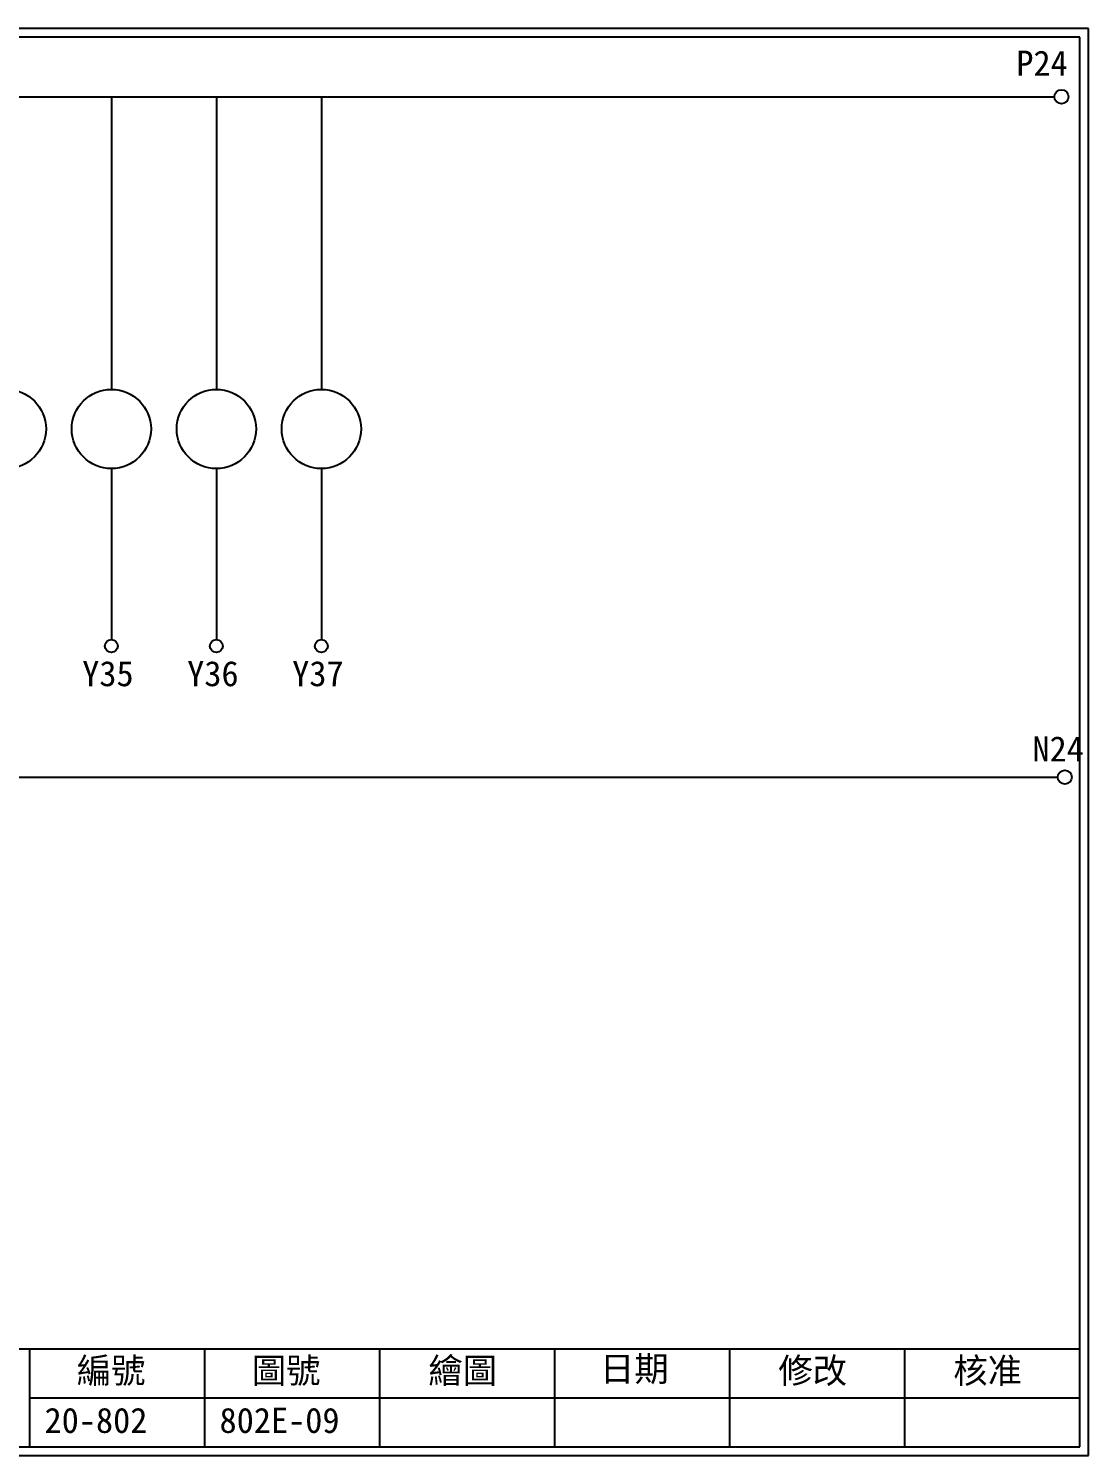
# Model space of a CAD drawing. Extents: x 926 to 1213, y 3 to 207.
# Drawn here: x 1061.3 to 1212.7, y 3 to 207 of the extents above; entities that cross this region are included whole.
import ezdxf

# ---------------------------------------------------------------- set-up
doc = ezdxf.new("R2010")
doc.units = 0
doc.layers.get('0').update_dxf_attribs({"linetype": 'CONTINUOUS'})
doc.layers.add('圖框層', color=7, linetype='CONTINUOUS')
doc.layers.add('標尺寸層', color=3, linetype='CONTINUOUS')
doc.styles.add('STSL', font='kaiu.ttf')

msp = doc.modelspace()

# ---------------------------------------------------------------- linework, layer by layer
for centre in [(1208.88, 197.22), (1209.36, 99.96)]:
    msp.add_circle(centre, 1)
at = {"layer": '圖框層', "color": 7}
for p, q in [((1212.74, 206.97), (925.74, 206.97)), ((1212.74, 3), (1212.74, 206.97)), ((1211.49, 205.72), (926.99, 205.72)), ((1211.49, 4.25), (1211.49, 205.72)), ((926.99, 18.25), (1211.49, 18.25)), ((1061.49, 4.25), (1061.49, 18.25)), ((1086.49, 4.25), (1086.49, 18.25)), ((1111.49, 4.25), (1111.49, 18.25)), ((1136.49, 4.25), (1136.49, 18.25)), ((1161.49, 4.25), (1161.49, 18.25)), ((1186.49, 4.25), (1186.49, 18.25)), ((1061.49, 11.25), (1211.49, 11.25)), ((926.99, 4.25), (1211.49, 4.25)), ((925.74, 3), (1212.74, 3))]:
    msp.add_line(p, q, dxfattribs=at)
at = {"layer": '標尺寸層', "color": 7}
for p, q in [((930.28, 197.22), (1207.88, 197.22)), ((1073.16, 197.22), (1073.16, 155.39)), ((1088.16, 197.22), (1088.16, 155.39)), ((1103.16, 197.22), (1103.16, 155.39)), ((1073.16, 144.07), (1073.16, 119.62)), ((1088.16, 144.07), (1088.16, 119.62)), ((1103.16, 144.07), (1103.16, 119.62)), ((930.49, 99.96), (1208.36, 99.96))]:
    msp.add_line(p, q, dxfattribs=at)
for centre, radius in [((1058.16, 149.73), 5.66), ((1073.16, 149.73), 5.66), ((1088.16, 149.73), 5.66), ((1103.16, 149.73), 5.66), ((1073.16, 118.7), 0.92), ((1088.16, 118.7), 0.92), ((1103.16, 118.7), 0.92)]:
    msp.add_circle(centre, radius, dxfattribs=at)

# ---------------------------------------------------------------- texts
at = {"layer": '圖框層', "color": 4, "style": 'STSL'}
for s, p in [('P24', (1202.44, 200.22)), ('Y35', (1068.99, 112.96)), ('Y36', (1083.99, 112.96)), ('Y37', (1098.99, 112.96)), ('N24', (1204.74, 102.2)), ('編號', (1068.21, 13.34)), ('圖號', (1093.21, 13.34)), ('繪圖', (1118.44, 13.34)), ('日期', (1142.96, 13.59)), ('修改', (1168.44, 13.34)), ('核准', (1193.44, 13.34)), ('20-802', (1063.61, 6.22)), ('802E-09', (1088.61, 6.22))]:
    msp.add_text(s, height=3.6, dxfattribs=at).set_placement(p)

doc.saveas('drawing.dxf')
